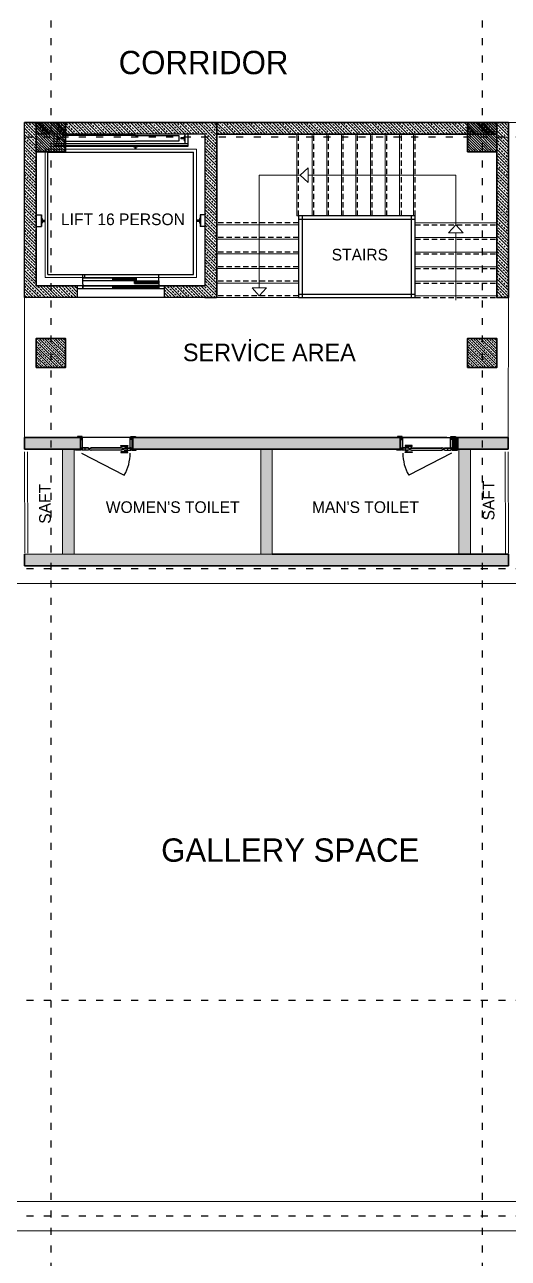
# Model space of a CAD drawing. Header units: millimetres. Extents: x 626118 to 667468, y 4481694 to 4492717.
# Drawn here: x 647460 to 648290, y 4488997 to 4491112 of the extents above; entities that cross this region are included whole.
import ezdxf

# ---------------------------------------------------------------- set-up
doc = ezdxf.new("R2010")
doc.units = ezdxf.units.MM
for name, pattern in [('ACAD_ISO03W100', [30, 12, -18]), ('DASHED', [19.05, 12.7, -6.35]), ('DUZ', [500, 500]), ('HIDDEN', [0.375, 0.25, -0.125])]:
    doc.linetypes.add(name, pattern=pattern)
doc.layers.get('0').update_dxf_attribs({"color": 1, "linetype": 'DUZ'})
for name, color, linetype in [('3K', 4, 'Continuous'), ('a-door', 2, 'Continuous'), ('GOLGE', 8, 'HIDDEN'), ('GÖLGE', 8, 'DASHED'), ('KAPIACI1', 252, 'Continuous'), ('KOLTAR_F', 145, 'Continuous'), ('LOGO', 7, 'Continuous'), ('TR', 8, 'Continuous')]:
    doc.layers.add(name, color=color, linetype=linetype)
for name, color, linetype, lineweight in [('A-ANNO-PATT-4', 173, 'Continuous', 5), ('Area', 41, 'Continuous', 25), ('DUVAR', 7, 'Continuous', 35), ('iç duvar', 7, 'Continuous', 50), ('KOLON_F', 3, 'Continuous', 35)]:
    doc.layers.add(name, color=color, linetype=linetype, lineweight=lineweight)
pattern_1 = [(360, (441005.8342, 4691404.8365), (8e-16, 1.5875), [])]

msp = doc.modelspace()

# ---------------------------------------------------------------- hatches: boundary and pattern name
h = msp.add_hatch()
h.set_pattern_fill('ANSI33', color=252, scale=30, angle=90)
h.set_pattern_definition([(135, (5167096.468, 3744151.744), (-5.303300859, -5.303300859), []), (135, (5167096.468, 3744157.0475), (-5.303300859, -5.303300859), [3.75, -1.875])])
h.paths.add_polyline_path([(647550.31, 4490664.33), (647550.31, 4490644.33), (647460.31, 4490644.33), (647460.31, 4490944.33), (647790.31, 4490944.33), (647790.31, 4490644.33), (647700.31, 4490644.33), (647700.31, 4490664.33), (647770.31, 4490664.33), (647770.31, 4490924.33), (647480.31, 4490924.33), (647480.31, 4490664.33)])
h = msp.add_hatch()
h.set_pattern_fill('ANSI33', color=252, scale=30, angle=90)
h.set_pattern_definition([(135, (5168358.592, 3744151.744), (-5.303300859, -5.303300859), []), (135, (5168358.592, 3744157.0475), (-5.303300859, -5.303300859), [3.75, -1.875])])
h.paths.add_polyline_path([(647790.31, 4490924.33), (647790.31, 4490944.33), (648290.31, 4490944.33), (648290.31, 4490644.33), (648270.31, 4490644.33), (648270.31, 4490924.33)])
h = msp.add_hatch(color=33)
h.dxf.hatch_style = 1
h.paths.add_polyline_path([(647547.11, 4490384.33), (647460.31, 4490384.33), (647460.31, 4490404.33), (647555.74, 4490404.33), (647555.59, 4490384.33)])
h = msp.add_hatch(color=33)
h.dxf.hatch_style = 1
h.paths.add_polyline_path([(647646.09, 4490404.33), (648104.53, 4490404.33), (648104.53, 4490384.33), (647646.09, 4490384.33)])
h = msp.add_hatch(color=33)
h.dxf.hatch_style = 1
h.paths.add_polyline_path([(648203.51, 4490384.33), (648205.31, 4490384.33), (648205.31, 4490404.33), (648194.88, 4490404.33), (648195.03, 4490384.33)])
h = msp.add_hatch(color=33)
h.dxf.hatch_style = 1
h.paths.add_polyline_path([(648204.84, 4490384.33), (648204.84, 4490404.33), (648289.84, 4490404.33), (648289.84, 4490384.33)])
h = msp.add_hatch(color=33)
h.dxf.hatch_style = 1
h.paths.add_polyline_path([(647525.31, 4490384.33), (647545.31, 4490384.33), (647545.31, 4490204.33), (647525.31, 4490204.33)])
h = msp.add_hatch(color=33)
h.dxf.hatch_style = 1
h.paths.add_polyline_path([(647865.31, 4490384.33), (647885.31, 4490384.33), (647885.31, 4490204.33), (647865.31, 4490204.33)])
h = msp.add_hatch(color=33)
h.dxf.hatch_style = 1
h.paths.add_polyline_path([(648205.31, 4490384.33), (648225.31, 4490384.33), (648225.31, 4490204.33), (648205.31, 4490204.33)])
msp.add_hatch(color=33).paths.add_polyline_path([(648290.31, 4490204.33), (647460.31, 4490204.33), (647460.31, 4490184.33), (648290.31, 4490184.33)])
at = {"layer": 'KOLTAR_F'}
h = msp.add_hatch(dxfattribs=at)
h.set_pattern_fill('ANSI33', color=256, angle=90, style=0)
h.set_pattern_definition([(135, (5151012.778, 3830310.847), (-4.4901280605, -4.4901280605), []), (135, (5151012.778, 3830315.337), (-4.4901280605, -4.4901280605), [3.175, -1.5875])])
h.paths.add_polyline_path([(647530.31, 4490894.33), (647530.31, 4490944.33), (647480.31, 4490944.33), (647480.31, 4490894.33)])
h = msp.add_hatch(dxfattribs=at)
h.set_pattern_fill('ANSI33', color=256, angle=90, style=0)
h.set_pattern_definition([(135, (5151892.778, 3830310.847), (-4.4901280605, -4.4901280605), []), (135, (5151892.778, 3830315.337), (-4.4901280605, -4.4901280605), [3.175, -1.5875])])
h.paths.add_polyline_path([(647480.31, 4490894.33), (647480.31, 4490944.33), (647530.31, 4490944.33), (647530.31, 4490894.33)])
h = msp.add_hatch(dxfattribs=at)
h.set_pattern_fill('ANSI33', color=256, angle=90, style=0)
h.set_pattern_definition([(135, (5151752.778, 3830310.847), (-4.4901280605, -4.4901280605), []), (135, (5151752.778, 3830315.337), (-4.4901280605, -4.4901280605), [3.175, -1.5875])])
h.paths.add_polyline_path([(648270.31, 4490894.33), (648270.31, 4490944.33), (648220.31, 4490944.33), (648220.31, 4490894.33)])
h = msp.add_hatch(dxfattribs=at)
h.set_pattern_fill('ANSI33', color=256, angle=90, style=0)
h.set_pattern_definition([(135, (5152632.778, 3830310.847), (-4.4901280605, -4.4901280605), []), (135, (5152632.778, 3830315.337), (-4.4901280605, -4.4901280605), [3.175, -1.5875])])
h.paths.add_polyline_path([(648220.31, 4490894.33), (648220.31, 4490944.33), (648270.31, 4490944.33), (648270.31, 4490894.33)])
h = msp.add_hatch(dxfattribs=at)
h.set_pattern_fill('ANSI33', color=256, angle=90, style=0)
h.set_pattern_definition([(135, (5151892.778, 3829940.847), (-4.4901280605, -4.4901280605), []), (135, (5151892.778, 3829945.337), (-4.4901280605, -4.4901280605), [3.175, -1.5875])])
h.paths.add_polyline_path([(647480.31, 4490524.33), (647480.31, 4490574.33), (647530.31, 4490574.33), (647530.31, 4490524.33)])
h = msp.add_hatch(dxfattribs=at)
h.set_pattern_fill('ANSI33', color=256, angle=90, style=0)
h.set_pattern_definition([(135, (5152632.778, 3829940.847), (-4.4901280605, -4.4901280605), []), (135, (5152632.778, 3829945.337), (-4.4901280605, -4.4901280605), [3.175, -1.5875])])
h.paths.add_polyline_path([(648220.31, 4490524.33), (648220.31, 4490574.33), (648270.31, 4490574.33), (648270.31, 4490524.33)])
at = {"layer": 'TR'}
h = msp.add_hatch(dxfattribs=at)
h.set_pattern_fill('LINE', color=256, scale=0.5, angle=360, style=0)
h.set_pattern_definition(pattern_1)
h.paths.add_polyline_path([(647651.81, 4490678.33), (647651.81, 4490673.33), (647648.81, 4490673.33), (647610.31, 4490673.33), (647610.31, 4490678.33)])
h.paths.add_polyline_path([(647690.31, 4490673.33), (647690.31, 4490668.33), (647648.81, 4490668.33), (647648.81, 4490673.33)])
h = msp.add_hatch(dxfattribs=at)
h.set_pattern_fill('LINE', color=256, scale=0.5, angle=360, style=0)
h.set_pattern_definition(pattern_1)
h.paths.add_polyline_path([(647690.31, 4490664.33), (647690.31, 4490659.33), (647610.31, 4490659.33), (647610.31, 4490664.33)])

# ---------------------------------------------------------------- linework, layer by layer
at = {"color": 232, "linetype": 'ACAD_ISO03W100'}
for p, q in [((647505.31, 4492079.33), (647505.31, 4488949.33)), ((648245.31, 4492079.33), (648245.31, 4488949.33)), ((649845.31, 4490919.33), (645905.31, 4490919.33)), ((649845.31, 4490179.33), (645905.31, 4490179.33)), ((649845.31, 4489439.33), (645905.31, 4489439.33)), ((649845.31, 4489069.33), (645905.31, 4489069.33))]:
    msp.add_line(p, q, dxfattribs=at)
at = {"color": 7}
for p, q in [((648290.31, 4490944.33), (647460.31, 4490944.33)), ((647790.31, 4490644.33), (647790.31, 4490944.33)), ((647790.31, 4490644.33), (647790.31, 4490944.33)), ((648290.31, 4490944.33), (648290.31, 4490644.33)), ((647770.31, 4490924.33), (647480.31, 4490924.33)), ((647480.31, 4490664.33), (647480.31, 4490924.33)), ((647770.31, 4490664.33), (647770.31, 4490924.33)), ((647790.31, 4490924.33), (648270.31, 4490924.33)), ((648270.31, 4490924.33), (648270.31, 4490644.33)), ((647770.31, 4490664.33), (647480.31, 4490664.33)), ((647790.31, 4490644.33), (647460.31, 4490644.33)), ((647769.36, 4490644.33), (647789.36, 4490644.33)), ((648269.84, 4490644.33), (648289.84, 4490644.33)), ((647556.09, 4490384.33), (647556.09, 4490404.33)), ((647646.09, 4490384.33), (647646.09, 4490404.33)), ((648104.53, 4490384.33), (648104.53, 4490404.33)), ((648194.53, 4490384.33), (648194.53, 4490404.33))]:
    msp.add_line(p, q, dxfattribs=at)
at = {"color": 0, "lineweight": 18, "ltscale": 40}
for p, q in [((647790.31, 4490944.33), (647460.31, 4490944.33)), ((647790.31, 4490644.33), (647790.31, 4490944.33)), ((647790.31, 4490944.33), (647790.31, 4490644.33)), ((647770.31, 4490924.33), (647480.31, 4490924.33)), ((647480.31, 4490924.33), (647480.31, 4490664.33)), ((647770.31, 4490664.33), (647770.31, 4490924.33)), ((647550.31, 4490664.33), (647480.31, 4490664.33)), ((647770.31, 4490664.33), (647700.31, 4490664.33)), ((647550.31, 4490644.33), (647460.31, 4490644.33)), ((647790.31, 4490644.33), (647700.31, 4490644.33))]:
    msp.add_line(p, q, dxfattribs=at)
at = {"color": 30}
for p, q in [((647556.09, 4490404.33), (647556.09, 4490384.33)), ((648194.53, 4490404.33), (648194.53, 4490384.33))]:
    msp.add_line(p, q, dxfattribs=at)
at = {"color": 7}
for points in [[(647550.31, 4490664.33), (647550.31, 4490644.33), (647460.31, 4490644.33), (647460.31, 4490944.33), (647790.31, 4490944.33), (647790.31, 4490644.33), (647700.31, 4490644.33), (647700.31, 4490664.33), (647770.31, 4490664.33), (647770.31, 4490924.33), (647480.31, 4490924.33), (647480.31, 4490664.33), (647550.31, 4490664.33)], [(647790.31, 4490924.33), (647790.31, 4490944.33), (648290.31, 4490944.33), (648290.31, 4490644.33), (648270.31, 4490644.33), (648270.31, 4490924.33), (647790.31, 4490924.33)]]:
    msp.add_lwpolyline(points, dxfattribs=at)
at = {"color": 0, "lineweight": 18, "ltscale": 40}
for points in [[(647755.31, 4490898.85), (647495.31, 4490898.85), (647495.31, 4490678.85), (647755.31, 4490678.85)], [(647750.31, 4490893.85), (647500.31, 4490893.85), (647500.31, 4490683.85), (647750.31, 4490683.85)]]:
    msp.add_lwpolyline(points, close=True, dxfattribs=at)
at = {"layer": '3K'}
for p, q in [((647510.31, 4490923.94), (647510.31, 4490903.6)), ((647515.31, 4490923.94), (647515.31, 4490907.88)), ((647515.31, 4490921.38), (647516.31, 4490921.38)), ((647515.31, 4490913.38), (647516.31, 4490913.38)), ((647516.31, 4490921.38), (647516.31, 4490918.38)), ((647516.31, 4490918.38), (647522.31, 4490918.38)), ((647516.31, 4490916.38), (647522.31, 4490916.38)), ((647516.31, 4490916.38), (647516.31, 4490913.38)), ((647522.31, 4490918.38), (647522.31, 4490916.38)), ((647734.31, 4490918.38), (647728.31, 4490918.38)), ((647728.31, 4490918.38), (647728.31, 4490916.38)), ((647734.31, 4490916.38), (647728.31, 4490916.38)), ((647734.31, 4490921.38), (647734.31, 4490918.38)), ((647735.31, 4490921.38), (647734.31, 4490921.38)), ((647734.31, 4490916.38), (647734.31, 4490913.38)), ((647735.31, 4490913.38), (647734.31, 4490913.38)), ((647735.31, 4490923.94), (647735.31, 4490907.88)), ((647740.31, 4490923.94), (647740.31, 4490903.6)), ((647500.31, 4490683.85), (647500.31, 4490893.85)), ((647500.31, 4490893.85), (647750.31, 4490893.85)), ((647740.31, 4490907.88), (647510.31, 4490907.88)), ((647740.31, 4490904.6), (647510.31, 4490904.6)), ((647740.31, 4490903.6), (647510.31, 4490903.6)), ((647646.31, 4490903.6), (647646.31, 4490902.6)), ((647649.31, 4490902.6), (647646.31, 4490902.6)), ((647649.31, 4490902.6), (647649.31, 4490899.29)), ((647651.31, 4490899.29), (647649.31, 4490899.29)), ((647651.31, 4490902.6), (647651.31, 4490899.29)), ((647654.31, 4490902.6), (647651.31, 4490902.6)), ((647654.31, 4490903.6), (647654.31, 4490902.6)), ((647750.31, 4490683.85), (647750.31, 4490893.85)), ((647480.31, 4490785.97), (647489.37, 4490785.97)), ((647488.37, 4490785.97), (647488.37, 4490765.97)), ((647489.37, 4490785.97), (647489.37, 4490765.97)), ((647770.31, 4490785.97), (647761.25, 4490785.97)), ((647761.25, 4490785.97), (647761.25, 4490765.97)), ((647762.25, 4490785.97), (647762.25, 4490765.97)), ((647480.31, 4490765.97), (647489.37, 4490765.97)), ((647489.37, 4490779.97), (647490.37, 4490779.97)), ((647489.37, 4490771.97), (647490.37, 4490771.97)), ((647490.37, 4490779.97), (647490.37, 4490776.97)), ((647490.37, 4490776.97), (647494.37, 4490776.97)), ((647490.37, 4490774.97), (647490.37, 4490771.97)), ((647490.37, 4490774.97), (647494.37, 4490774.97)), ((647494.37, 4490776.97), (647494.37, 4490774.97)), ((647760.25, 4490776.97), (647756.25, 4490776.97)), ((647756.25, 4490776.97), (647756.25, 4490774.97)), ((647760.25, 4490774.97), (647756.25, 4490774.97)), ((647761.25, 4490779.97), (647760.25, 4490779.97)), ((647760.25, 4490779.97), (647760.25, 4490776.97)), ((647760.25, 4490774.97), (647760.25, 4490771.97)), ((647761.25, 4490771.97), (647760.25, 4490771.97)), ((647770.31, 4490765.97), (647761.25, 4490765.97)), ((647500.31, 4490683.85), (647750.31, 4490683.85)), ((647560.31, 4490667.33), (647560.31, 4490683.85)), ((647563.31, 4490678.33), (647563.31, 4490683.85)), ((647690.31, 4490667.33), (647690.31, 4490683.85)), ((647572.04, 4490664.33), (647550.31, 4490664.33)), ((647572.04, 4490659.33), (647550.31, 4490659.33)), ((647560.31, 4490667.33), (647560.31, 4490659.33)), ((647560.31, 4490659.33), (647560.31, 4490664.33)), ((647690.31, 4490667.33), (647690.31, 4490659.33))]:
    msp.add_line(p, q, dxfattribs=at)
for points in [[(647650.31, 4490922.38), (647525.81, 4490922.38), (647525.81, 4490912.38), (647650.31, 4490912.38)], [(647650.31, 4490922.38), (647724.81, 4490922.38), (647724.81, 4490912.38), (647650.31, 4490912.38)], [(647700.31, 4490659.33), (647560.31, 4490659.33), (647560.31, 4490664.33), (647700.31, 4490664.33)]]:
    msp.add_lwpolyline(points, dxfattribs=at)
for points in [[(647651.81, 4490673.33), (647560.31, 4490673.33), (647560.31, 4490678.33), (647651.81, 4490678.33)], [(647690.31, 4490668.33), (647648.81, 4490668.33), (647648.81, 4490673.33), (647690.31, 4490673.33)]]:
    msp.add_lwpolyline(points, close=True, dxfattribs=at)
at = {"layer": 'A-ANNO-PATT-4'}
msp.add_line((647927.31, 4490784.33), (647930.31, 4490784.33), dxfattribs=at)
for points in [[(647863.01, 4490661.06), (647875.47, 4490661.06), (647863.01, 4490647.33), (647850.55, 4490661.06), (647863.01, 4490661.06), (647863.01, 4490854.33), (647933.31, 4490854.33)], [(647947.05, 4490854.33), (647947.05, 4490866.79), (647933.31, 4490854.33), (647947.05, 4490841.87), (647947.05, 4490854.33), (648200.31, 4490854.33), (648200.31, 4490769.33)], [(648200.31, 4490755.59), (648212.77, 4490755.59), (648200.31, 4490769.33), (648187.85, 4490755.59), (648200.31, 4490755.59), (648200.31, 4490640.16)]]:
    msp.add_lwpolyline(points, dxfattribs=at)
at = {"layer": 'a-door'}
for p, q in [((647550.84, 4490406.13), (647550.84, 4490404.33)), ((647558.84, 4490406.13), (647550.84, 4490406.13)), ((647557.04, 4490404.33), (647550.84, 4490404.33)), ((647555.74, 4490404.33), (647557.04, 4490404.33)), ((647556.09, 4490384.33), (647556.09, 4490404.33)), ((647557.04, 4490401.13), (647557.04, 4490404.33)), ((647558.84, 4490401.13), (647558.84, 4490406.13)), ((647558.84, 4490404.33), (647560.14, 4490404.33)), ((647559.29, 4490404.01), (647558.84, 4490404.01)), ((647559.29, 4490387.03), (647559.29, 4490404.01)), ((647559.59, 4490386.73), (647559.59, 4490404.33)), ((647642.29, 4490404.33), (647640.99, 4490404.33)), ((647641.24, 4490386.73), (647641.24, 4490404.33)), ((647641.54, 4490404.01), (647642.29, 4490404.01)), ((647641.54, 4490387.03), (647641.54, 4490404.01)), ((647642.29, 4490406.13), (647650.29, 4490406.13)), ((647642.29, 4490401.13), (647642.29, 4490406.13)), ((647642.29, 4490401.13), (647642.29, 4490406.13)), ((647644.09, 4490404.33), (647650.29, 4490404.33)), ((647645.39, 4490404.33), (647644.09, 4490404.33)), ((647644.09, 4490401.13), (647644.09, 4490404.33)), ((647644.09, 4490401.13), (647644.09, 4490404.33)), ((647645.39, 4490404.33), (647644.09, 4490404.33)), ((647644.74, 4490384.33), (647644.74, 4490404.33)), ((647650.29, 4490406.13), (647650.29, 4490404.33)), ((647650.29, 4490406.13), (647650.29, 4490404.33)), ((648108.33, 4490406.13), (648100.33, 4490406.13)), ((648100.33, 4490406.13), (648100.33, 4490404.33)), ((648100.33, 4490406.13), (648100.33, 4490404.33)), ((648106.53, 4490404.33), (648100.33, 4490404.33)), ((648105.23, 4490404.33), (648106.53, 4490404.33)), ((648105.23, 4490404.33), (648106.53, 4490404.33)), ((648105.88, 4490384.33), (648105.88, 4490404.33)), ((648106.53, 4490401.13), (648106.53, 4490404.33)), ((648106.53, 4490401.13), (648106.53, 4490404.33)), ((648108.33, 4490401.13), (648108.33, 4490406.13)), ((648108.33, 4490401.13), (648108.33, 4490406.13)), ((648108.33, 4490404.33), (648109.63, 4490404.33)), ((648109.08, 4490404.01), (648108.33, 4490404.01)), ((648109.08, 4490387.03), (648109.08, 4490404.01)), ((648109.38, 4490386.73), (648109.38, 4490404.33)), ((648191.78, 4490404.33), (648190.48, 4490404.33)), ((648191.03, 4490386.73), (648191.03, 4490404.33)), ((648191.33, 4490404.01), (648191.78, 4490404.01)), ((648191.33, 4490387.03), (648191.33, 4490404.01)), ((648191.78, 4490401.13), (648191.78, 4490406.13)), ((648191.78, 4490406.13), (648199.78, 4490406.13)), ((648194.88, 4490404.33), (648193.58, 4490404.33)), ((648193.58, 4490401.13), (648193.58, 4490404.33)), ((648193.58, 4490404.33), (648199.78, 4490404.33)), ((648194.53, 4490384.33), (648194.53, 4490404.33)), ((648199.78, 4490406.13), (648199.78, 4490404.33)), ((647555.59, 4490384.33), (647556.09, 4490384.33)), ((647556.39, 4490384.64), (647558.29, 4490384.64)), ((647556.39, 4490384.33), (647558.59, 4490384.33)), ((647557.04, 4490401.13), (647558.84, 4490401.13)), ((647558.19, 4490384.33), (647558.89, 4490384.33)), ((647558.63, 4490382.53), (647558.19, 4490384.33)), ((647558.26, 4490384.03), (647559.19, 4490384.03)), ((647558.29, 4490384.64), (647558.29, 4490387.03)), ((647559.29, 4490387.03), (647558.29, 4490387.03)), ((647569.32, 4490382.83), (647558.56, 4490382.83)), ((647558.59, 4490384.33), (647558.59, 4490386.73)), ((647559.59, 4490386.73), (647558.59, 4490386.73)), ((647569.72, 4490382.53), (647558.63, 4490382.53)), ((647569.72, 4490386.73), (647558.89, 4490386.73)), ((647558.89, 4490386.73), (647558.89, 4490384.33)), ((647569.32, 4490386.43), (647559.19, 4490386.43)), ((647559.19, 4490386.43), (647559.19, 4490384.03)), ((647563.94, 4490382.83), (647563.94, 4490386.43)), ((647569.72, 4490386.43), (647569.72, 4490386.73)), ((647569.72, 4490382.83), (647569.72, 4490382.53)), ((647570.32, 4490385.83), (647570.55, 4490385.83)), ((647570.32, 4490385.23), (647570.32, 4490385.43)), ((647570.62, 4490385.23), (647570.32, 4490385.23)), ((647570.32, 4490384.03), (647570.32, 4490383.83)), ((647570.62, 4490384.03), (647570.32, 4490384.03)), ((647570.32, 4490383.43), (647570.55, 4490383.43)), ((647570.55, 4490385.63), (647570.55, 4490385.83)), ((647570.55, 4490385.63), (647570.7, 4490385.63)), ((647570.55, 4490383.63), (647570.7, 4490383.63)), ((647570.55, 4490383.63), (647570.55, 4490383.43)), ((647570.62, 4490385.23), (647574.52, 4490386.23)), ((647570.62, 4490384.03), (647574.52, 4490383.03)), ((647570.7, 4490385.63), (647574.12, 4490386.5)), ((647570.7, 4490383.63), (647574.12, 4490382.75)), ((647626.31, 4490386.73), (647574.12, 4490386.73)), ((647574.12, 4490386.73), (647574.52, 4490386.73)), ((647574.12, 4490386.73), (647574.12, 4490386.5)), ((647574.12, 4490386.73), (647574.12, 4490386.5)), ((647574.12, 4490382.53), (647574.12, 4490382.75)), ((647574.12, 4490382.53), (647574.12, 4490382.75)), ((647626.31, 4490382.53), (647574.12, 4490382.53)), ((647574.12, 4490382.53), (647574.52, 4490382.53)), ((647626.31, 4490386.33), (647574.52, 4490386.33)), ((647574.52, 4490386.33), (647574.52, 4490386.23)), ((647574.52, 4490382.93), (647574.52, 4490383.03)), ((647626.31, 4490382.93), (647574.52, 4490382.93)), ((647626.71, 4490386.73), (647626.31, 4490386.73)), ((647626.31, 4490386.33), (647626.31, 4490386.23)), ((647630.21, 4490385.23), (647626.31, 4490386.23)), ((647630.21, 4490384.03), (647626.31, 4490383.03)), ((647626.31, 4490382.93), (647626.31, 4490383.03)), ((647626.71, 4490382.53), (647626.31, 4490382.53)), ((647626.71, 4490386.73), (647626.71, 4490386.5)), ((647626.71, 4490386.73), (647626.71, 4490386.5)), ((647630.13, 4490385.63), (647626.71, 4490386.5)), ((647630.13, 4490383.63), (647626.71, 4490382.75)), ((647626.71, 4490382.53), (647626.71, 4490382.75)), ((647626.71, 4490382.53), (647626.71, 4490382.75)), ((647630.28, 4490385.63), (647630.13, 4490385.63)), ((647630.28, 4490383.63), (647630.13, 4490383.63)), ((647630.21, 4490385.23), (647630.51, 4490385.23)), ((647630.21, 4490384.03), (647630.51, 4490384.03)), ((647630.51, 4490385.83), (647630.28, 4490385.83)), ((647630.28, 4490385.63), (647630.28, 4490385.83)), ((647630.28, 4490383.63), (647630.28, 4490383.43)), ((647630.51, 4490383.43), (647630.28, 4490383.43)), ((647630.51, 4490385.23), (647630.51, 4490385.43)), ((647630.51, 4490384.03), (647630.51, 4490383.83)), ((647631.11, 4490386.73), (647641.94, 4490386.73)), ((647631.11, 4490386.43), (647631.11, 4490386.73)), ((647631.11, 4490382.83), (647631.11, 4490382.53)), ((647631.11, 4490382.53), (647642.2, 4490382.53)), ((647631.51, 4490386.43), (647641.64, 4490386.43)), ((647631.51, 4490382.83), (647642.27, 4490382.83)), ((647636.89, 4490382.83), (647636.89, 4490386.43)), ((647641.24, 4490386.73), (647642.24, 4490386.73)), ((647641.54, 4490387.03), (647642.54, 4490387.03)), ((647641.64, 4490386.43), (647641.64, 4490384.03)), ((647642.57, 4490384.03), (647641.64, 4490384.03)), ((647641.94, 4490386.73), (647641.94, 4490384.33)), ((647642.64, 4490384.33), (647641.94, 4490384.33)), ((647642.2, 4490382.53), (647642.64, 4490384.33)), ((647642.24, 4490384.33), (647642.24, 4490386.73)), ((647644.44, 4490384.33), (647642.24, 4490384.33)), ((647644.09, 4490401.13), (647642.29, 4490401.13)), ((647644.09, 4490401.13), (647642.29, 4490401.13)), ((647642.54, 4490384.64), (647642.54, 4490387.03)), ((647644.44, 4490384.64), (647642.54, 4490384.64)), ((648106.18, 4490384.64), (648108.08, 4490384.64)), ((648106.18, 4490384.33), (648108.38, 4490384.33)), ((648106.53, 4490401.13), (648108.33, 4490401.13)), ((648106.53, 4490401.13), (648108.33, 4490401.13)), ((648108.42, 4490382.53), (648107.98, 4490384.33)), ((648107.98, 4490384.33), (648108.68, 4490384.33)), ((648108.05, 4490384.03), (648108.98, 4490384.03)), ((648109.08, 4490387.03), (648108.08, 4490387.03)), ((648108.08, 4490384.64), (648108.08, 4490387.03)), ((648119.11, 4490382.83), (648108.35, 4490382.83)), ((648109.38, 4490386.73), (648108.38, 4490386.73)), ((648108.38, 4490384.33), (648108.38, 4490386.73)), ((648119.51, 4490382.53), (648108.42, 4490382.53)), ((648119.51, 4490386.73), (648108.68, 4490386.73)), ((648108.68, 4490386.73), (648108.68, 4490384.33)), ((648119.11, 4490386.43), (648108.98, 4490386.43)), ((648108.98, 4490386.43), (648108.98, 4490384.03)), ((648113.73, 4490382.83), (648113.73, 4490386.43)), ((648119.51, 4490386.43), (648119.51, 4490386.73)), ((648119.51, 4490382.83), (648119.51, 4490382.53)), ((648120.11, 4490385.83), (648120.34, 4490385.83)), ((648120.11, 4490385.23), (648120.11, 4490385.43)), ((648120.41, 4490385.23), (648120.11, 4490385.23)), ((648120.11, 4490384.03), (648120.11, 4490383.83)), ((648120.41, 4490384.03), (648120.11, 4490384.03)), ((648120.11, 4490383.43), (648120.34, 4490383.43)), ((648120.34, 4490385.63), (648120.34, 4490385.83)), ((648120.34, 4490385.63), (648120.49, 4490385.63)), ((648120.34, 4490383.63), (648120.49, 4490383.63)), ((648120.34, 4490383.63), (648120.34, 4490383.43)), ((648120.41, 4490385.23), (648124.31, 4490386.23)), ((648120.41, 4490384.03), (648124.31, 4490383.03)), ((648120.49, 4490385.63), (648123.91, 4490386.5)), ((648120.49, 4490383.63), (648123.91, 4490382.75)), ((648123.91, 4490386.73), (648124.31, 4490386.73)), ((648123.91, 4490386.73), (648123.91, 4490386.5)), ((648123.91, 4490386.73), (648123.91, 4490386.5)), ((648123.91, 4490382.53), (648123.91, 4490382.75)), ((648123.91, 4490382.53), (648123.91, 4490382.75)), ((648123.91, 4490382.53), (648124.31, 4490382.53)), ((648124.31, 4490386.73), (648176.5, 4490386.73)), ((648124.31, 4490386.33), (648176.1, 4490386.33)), ((648124.31, 4490386.33), (648124.31, 4490386.23)), ((648124.31, 4490382.93), (648124.31, 4490383.03)), ((648124.31, 4490382.93), (648176.1, 4490382.93)), ((648124.31, 4490382.53), (648176.5, 4490382.53)), ((648176.5, 4490386.73), (648176.1, 4490386.73)), ((648176.1, 4490386.33), (648176.1, 4490386.23)), ((648180, 4490385.23), (648176.1, 4490386.23)), ((648180, 4490384.03), (648176.1, 4490383.03)), ((648176.1, 4490382.93), (648176.1, 4490383.03)), ((648176.5, 4490382.53), (648176.1, 4490382.53)), ((648176.5, 4490386.73), (648176.5, 4490386.5)), ((648176.5, 4490386.73), (648176.5, 4490386.5)), ((648179.92, 4490385.63), (648176.5, 4490386.5)), ((648179.92, 4490383.63), (648176.5, 4490382.75)), ((648176.5, 4490382.53), (648176.5, 4490382.75)), ((648176.5, 4490382.53), (648176.5, 4490382.75)), ((648180.07, 4490385.63), (648179.92, 4490385.63)), ((648180.07, 4490383.63), (648179.92, 4490383.63)), ((648180, 4490385.23), (648180.3, 4490385.23)), ((648180, 4490384.03), (648180.3, 4490384.03)), ((648180.3, 4490385.83), (648180.07, 4490385.83)), ((648180.07, 4490385.63), (648180.07, 4490385.83)), ((648180.07, 4490383.63), (648180.07, 4490383.43)), ((648180.3, 4490383.43), (648180.07, 4490383.43)), ((648180.3, 4490385.23), (648180.3, 4490385.43)), ((648180.3, 4490384.03), (648180.3, 4490383.83)), ((648180.9, 4490386.73), (648191.73, 4490386.73)), ((648180.9, 4490386.43), (648180.9, 4490386.73)), ((648180.9, 4490382.83), (648180.9, 4490382.53)), ((648180.9, 4490382.53), (648191.99, 4490382.53)), ((648181.3, 4490386.43), (648191.43, 4490386.43)), ((648181.3, 4490382.83), (648192.06, 4490382.83)), ((648186.68, 4490382.83), (648186.68, 4490386.43)), ((648191.03, 4490386.73), (648192.03, 4490386.73)), ((648191.33, 4490387.03), (648192.33, 4490387.03)), ((648191.43, 4490386.43), (648191.43, 4490384.03)), ((648192.36, 4490384.03), (648191.43, 4490384.03)), ((648191.73, 4490386.73), (648191.73, 4490384.33)), ((648192.43, 4490384.33), (648191.73, 4490384.33)), ((648193.58, 4490401.13), (648191.78, 4490401.13)), ((648191.99, 4490382.53), (648192.43, 4490384.33)), ((648192.03, 4490384.33), (648192.03, 4490386.73)), ((648194.23, 4490384.33), (648192.03, 4490384.33)), ((648192.33, 4490384.64), (648192.33, 4490387.03)), ((648194.23, 4490384.64), (648192.33, 4490384.64)), ((648195.03, 4490384.33), (648194.53, 4490384.33))]:
    msp.add_line(p, q, dxfattribs=at)
for points in [[(647556.14, 4490384.33), (647556.64, 4490384.33), (647556.64, 4490382.53), (647547.64, 4490382.53), (647547.64, 4490384.33), (647555.84, 4490384.33)], [(647644.44, 4490384.33), (647643.94, 4490384.33), (647643.94, 4490382.53), (647651.94, 4490382.53), (647651.94, 4490384.33), (647644.74, 4490384.33)], [(648106.18, 4490384.33), (648106.68, 4490384.33), (648106.68, 4490382.53), (648098.68, 4490382.53), (648098.68, 4490384.33), (648105.88, 4490384.33)], [(648194.48, 4490384.33), (648193.98, 4490384.33), (648193.98, 4490382.53), (648202.98, 4490382.53), (648202.98, 4490384.33), (648194.78, 4490384.33)]]:
    msp.add_lwpolyline(points, dxfattribs=at)
for points in [[(647556.09, 4490385.08), (647556.39, 4490385.08), (647556.39, 4490383.58), (647556.09, 4490383.58)], [(647637.64, 4490387.23), (647637.64, 4490386.73), (647632.64, 4490386.73), (647632.64, 4490387.23)], [(647637.64, 4490382.03), (647637.64, 4490382.53), (647632.64, 4490382.53), (647632.64, 4490382.03)], [(647635.64, 4490389.23), (647635.64, 4490387.23), (647634.64, 4490387.23), (647634.64, 4490389.23)], [(647644.74, 4490385.08), (647644.44, 4490385.08), (647644.44, 4490383.58), (647644.74, 4490383.58)], [(647644.74, 4490385.08), (647644.44, 4490385.08), (647644.44, 4490383.58), (647644.74, 4490383.58)], [(648105.88, 4490385.08), (648106.18, 4490385.08), (648106.18, 4490383.58), (648105.88, 4490383.58)], [(648105.88, 4490385.08), (648106.18, 4490385.08), (648106.18, 4490383.58), (648105.88, 4490383.58)], [(648112.98, 4490387.23), (648112.98, 4490386.73), (648117.98, 4490386.73), (648117.98, 4490387.23)], [(648112.98, 4490382.03), (648112.98, 4490382.53), (648117.98, 4490382.53), (648117.98, 4490382.03)], [(648114.98, 4490389.23), (648114.98, 4490387.23), (648115.98, 4490387.23), (648115.98, 4490389.23)], [(648194.53, 4490385.08), (648194.23, 4490385.08), (648194.23, 4490383.58), (648194.53, 4490383.58)], [(647635.64, 4490380.03), (647635.64, 4490382.03), (647634.64, 4490382.03), (647634.64, 4490380.03)], [(648114.98, 4490380.03), (648114.98, 4490382.03), (648115.98, 4490382.03), (648115.98, 4490380.03)]]:
    msp.add_lwpolyline(points, close=True, dxfattribs=at)
for points in [[(647637.34, 4490390.03), (647637.34, 4490389.93, -0.4142136), (647636.64, 4490389.23), (647626.04, 4490389.23, -0.4142136), (647625.34, 4490389.93), (647625.34, 4490390.03, -0.4142136), (647626.04, 4490390.73), (647636.64, 4490390.73, -0.4142136)], [(648113.28, 4490390.03), (648113.28, 4490389.93, 0.4142136), (648113.98, 4490389.23), (648124.58, 4490389.23, 0.4142136), (648125.28, 4490389.93), (648125.28, 4490390.03, 0.4142136), (648124.58, 4490390.73), (648113.98, 4490390.73, 0.4142136)], [(647637.34, 4490379.23), (647637.34, 4490379.33, 0.4142136), (647636.64, 4490380.03), (647626.04, 4490380.03, 0.4142136), (647625.34, 4490379.33), (647625.34, 4490379.23, 0.4142136), (647626.04, 4490378.53), (647636.64, 4490378.53, 0.4142136)], [(648113.28, 4490379.23), (648113.28, 4490379.33, -0.4142136), (648113.98, 4490380.03), (648124.58, 4490380.03, -0.4142136), (648125.28, 4490379.33), (648125.28, 4490379.23, -0.4142136), (648124.58, 4490378.53), (648113.98, 4490378.53, -0.4142136)]]:
    msp.add_lwpolyline(points, format="xyb", close=True, dxfattribs=at)
for centre in [(647557.74, 4490383.83), (648192.88, 4490383.83)]:
    msp.add_circle(centre, 0.5, dxfattribs=at)
for centre, radius, start, end in [((647570.32, 4490386.43), 1, 180, 270), ((647570.32, 4490382.83), 1, 90, 180), ((647570.32, 4490386.43), 0.6, 180, 270), ((647570.32, 4490382.83), 0.6, 90, 180), ((647630.51, 4490386.43), 1, 270, 0), ((647630.51, 4490386.43), 0.6, 270, 0), ((647630.51, 4490382.83), 1, 0, 90), ((647630.51, 4490382.83), 0.6, 0, 90), ((648120.11, 4490386.43), 1, 180, 270), ((648120.11, 4490382.83), 1, 90, 180), ((648120.11, 4490386.43), 0.6, 180, 270), ((648120.11, 4490382.83), 0.6, 90, 180), ((648180.3, 4490386.43), 0.6, 270, 0), ((648180.3, 4490386.43), 1, 270, 0), ((648180.3, 4490382.83), 1, 0, 90), ((648180.3, 4490382.83), 0.6, 0, 90)]:
    msp.add_arc(centre, radius, start, end, dxfattribs=at)
at = {"layer": 'Area'}
for p, q in [((648290.31, 4490644.33), (648290.31, 4490898.33)), ((648130.31, 4490784.33), (647930.31, 4490784.33)), ((647930.31, 4490784.33), (647930.31, 4490644.33)), ((647936.31, 4490784.33), (647936.31, 4490644.33)), ((648124.31, 4490644.33), (648124.31, 4490784.33)), ((648130.31, 4490644.33), (648130.31, 4490784.33)), ((648130.31, 4490778.33), (647930.31, 4490778.33)), ((647930.31, 4490650.33), (648130.31, 4490650.33)), ((647930.31, 4490644.33), (648130.31, 4490644.33))]:
    msp.add_line(p, q, dxfattribs=at)
for points in [[(648290.31, 4490644.33), (648290.31, 4490944.33), (647860.31, 4490944.33)], [(648270.31, 4490944.33), (648290.31, 4490944.33), (648290.31, 4490644.33)]]:
    msp.add_lwpolyline(points, dxfattribs=at)
at = {"layer": 'DUVAR'}
for p, q in [((647460.31, 4490404.33), (647460.31, 4490384.33)), ((647545.31, 4490404.33), (647460.31, 4490404.33)), ((647555.74, 4490404.33), (647545.31, 4490404.33)), ((647556.09, 4490384.33), (647556.09, 4490404.33)), ((647556.09, 4490384.33), (647556.09, 4490404.33)), ((648184.84, 4490404.33), (647646.09, 4490404.33)), ((647646.09, 4490384.33), (647646.09, 4490404.33)), ((648104.53, 4490384.33), (648104.53, 4490404.33)), ((648194.53, 4490384.33), (648194.53, 4490404.33)), ((648194.53, 4490384.33), (648194.53, 4490404.33)), ((648194.88, 4490404.33), (648205.31, 4490404.33)), ((648204.84, 4490404.33), (648289.84, 4490404.33)), ((648289.84, 4490404.33), (648289.84, 4490384.33)), ((647545.31, 4490384.33), (647460.31, 4490384.33)), ((647555.59, 4490384.33), (647545.31, 4490384.33)), ((648104.53, 4490384.33), (647646.09, 4490384.33)), ((648195.03, 4490384.33), (648205.31, 4490384.33)), ((648204.84, 4490384.33), (648289.84, 4490384.33)), ((647460.31, 4490204.33), (647460.31, 4490184.33)), ((647885.31, 4490204.33), (648290.31, 4490204.33)), ((648290.31, 4490204.33), (648290.31, 4490184.33)), ((647460.31, 4490184.33), (648290.31, 4490184.33))]:
    msp.add_line(p, q, dxfattribs=at)
at = {"layer": 'GOLGE', "ltscale": 0.5}
for p, q in [((647640.99, 4490404.33), (647558.84, 4490404.33)), ((648109.63, 4490404.33), (648191.78, 4490404.33))]:
    msp.add_line(p, q, dxfattribs=at)
at = {"layer": 'GÖLGE', "ltscale": 0.75}
for p, q in [((647930.31, 4490784.33), (647930.31, 4490924.33)), ((647956.74, 4490784.33), (647956.74, 4490924.33)), ((647981.74, 4490784.33), (647981.74, 4490924.33)), ((648006.74, 4490784.33), (648006.74, 4490924.33)), ((648031.74, 4490784.33), (648031.74, 4490924.33)), ((648056.74, 4490784.33), (648056.74, 4490924.33)), ((648081.74, 4490784.33), (648081.74, 4490924.33)), ((648106.74, 4490784.33), (648106.74, 4490924.33)), ((648130.31, 4490784.33), (648130.31, 4490924.33)), ((647930.31, 4490772.33), (647790.31, 4490772.33)), ((648130.31, 4490769.33), (648270.31, 4490769.33)), ((647930.31, 4490747.33), (647790.31, 4490747.33)), ((648130.31, 4490744.33), (648270.31, 4490744.33)), ((647930.31, 4490722.33), (647790.31, 4490722.33)), ((648130.31, 4490719.33), (648270.31, 4490719.33)), ((647930.31, 4490697.33), (647790.31, 4490697.33)), ((648130.31, 4490694.33), (648270.31, 4490694.33)), ((647930.31, 4490672.33), (647790.31, 4490672.33)), ((648130.31, 4490669.33), (648270.31, 4490669.33)), ((647930.31, 4490647.33), (647790.31, 4490647.33)), ((648130.31, 4490644.33), (648270.31, 4490644.33))]:
    msp.add_line(p, q, dxfattribs=at)
at = {"layer": 'iç duvar', "color": 252, "linetype": 'Continuous', "lineweight": 5, "true_color": 0x939598}
for p, q in [((647530.31, 4490944.33), (648220.31, 4490944.33)), ((648290.31, 4490944.33), (648660.31, 4490944.33))]:
    msp.add_line(p, q, dxfattribs=at)
at = {"layer": 'iç duvar', "color": 251, "lineweight": 5}
for p, q in [((647927.31, 4490784.33), (647927.31, 4490924.33)), ((647953.74, 4490784.33), (647953.74, 4490924.33)), ((647978.74, 4490784.33), (647978.74, 4490924.33)), ((648003.74, 4490784.33), (648003.74, 4490924.33)), ((648028.74, 4490784.33), (648028.74, 4490924.33)), ((648053.74, 4490784.33), (648053.74, 4490924.33)), ((648078.74, 4490784.33), (648078.74, 4490924.33)), ((648103.74, 4490784.33), (648103.74, 4490924.33)), ((648127.31, 4490784.33), (648127.31, 4490924.33)), ((647930.31, 4490769.33), (647790.31, 4490769.33)), ((648130.31, 4490772.33), (648270.31, 4490772.33)), ((647930.31, 4490744.33), (647790.31, 4490744.33)), ((648130.31, 4490747.33), (648270.31, 4490747.33)), ((648130.31, 4490722.33), (648270.31, 4490722.33)), ((647930.31, 4490719.33), (647790.31, 4490719.33)), ((647930.31, 4490694.33), (647790.31, 4490694.33)), ((648130.31, 4490697.33), (648270.31, 4490697.33)), ((647930.31, 4490669.33), (647790.31, 4490669.33)), ((648130.31, 4490672.33), (648270.31, 4490672.33)), ((647460.31, 4490644.33), (647459.84, 4490404.33)), ((647930.31, 4490644.33), (647790.31, 4490644.33)), ((648130.31, 4490647.33), (648270.31, 4490647.33)), ((648290.31, 4490644.33), (648289.84, 4490404.33)), ((647460.31, 4490379.89), (647460.79, 4490205.88)), ((647465.31, 4490379.89), (647465.79, 4490205.88)), ((648284.84, 4490379.89), (648285.31, 4490205.88)), ((648289.84, 4490379.89), (648290.31, 4490205.88))]:
    msp.add_line(p, q, dxfattribs=at)
at = {"layer": 'iç duvar', "color": 7, "lineweight": 18}
for p, q in [((647865.31, 4490204.33), (647460.31, 4490204.33)), ((647090.31, 4489044.33), (648660.31, 4489044.33))]:
    msp.add_line(p, q, dxfattribs=at)
for points in [[(647646.09, 4490404.33), (648104.53, 4490404.33), (648104.53, 4490384.33), (647646.09, 4490384.33)], [(647525.31, 4490384.33), (647545.31, 4490384.33), (647545.31, 4490204.33), (647525.31, 4490204.33)], [(647865.31, 4490384.33), (647885.31, 4490384.33), (647885.31, 4490204.33), (647865.31, 4490204.33)], [(648205.31, 4490384.33), (648225.31, 4490384.33), (648225.31, 4490204.33), (648205.31, 4490204.33)]]:
    msp.add_lwpolyline(points, close=True, dxfattribs=at)
for points in [[(647525.31, 4490384.33), (647525.31, 4490204.33)], [(647545.31, 4490384.33), (647545.31, 4490204.33)], [(647865.31, 4490384.33), (647865.31, 4490204.33)], [(647885.31, 4490384.33), (647885.31, 4490204.33)], [(648205.31, 4490384.33), (648205.31, 4490204.33)], [(648225.31, 4490384.33), (648225.31, 4490204.33)]]:
    msp.add_lwpolyline(points, dxfattribs=at)
at = {"layer": 'iç duvar', "color": 7, "linetype": 'Continuous', "lineweight": 5}
msp.add_lwpolyline([(647090.31, 4490154.33), (648660.31, 4490154.33), (648660.31, 4489094.33), (647090.31, 4489094.33)], close=True, dxfattribs=at)
at = {"layer": 'KAPIACI1'}
for p, q in [((647700.31, 4490664.33), (647550.31, 4490664.33)), ((647700.31, 4490644.33), (647550.31, 4490644.33))]:
    msp.add_line(p, q, dxfattribs=at)
at = {"layer": 'KOLON_F'}
for points in [[(647530.31, 4490894.33), (647530.31, 4490944.33), (647480.31, 4490944.33), (647480.31, 4490894.33)], [(647480.31, 4490894.33), (647480.31, 4490944.33), (647530.31, 4490944.33), (647530.31, 4490894.33)], [(648270.31, 4490894.33), (648270.31, 4490944.33), (648220.31, 4490944.33), (648220.31, 4490894.33)], [(648220.31, 4490894.33), (648220.31, 4490944.33), (648270.31, 4490944.33), (648270.31, 4490894.33)], [(647480.31, 4490524.33), (647480.31, 4490574.33), (647530.31, 4490574.33), (647530.31, 4490524.33)], [(648220.31, 4490524.33), (648220.31, 4490574.33), (648270.31, 4490574.33), (648270.31, 4490524.33)]]:
    msp.add_lwpolyline(points, close=True, dxfattribs=at)
at = {"layer": 'LOGO'}
for p, q in [((647557.63, 4490377.53), (647631.34, 4490340.03)), ((648192.99, 4490377.53), (648119.29, 4490340.03))]:
    msp.add_line(p, q, dxfattribs=at)
for centre, start, end in [((647568.81, 4490376.52), 329.72839, 0.79634), ((648181.81, 4490376.52), 179.20366, 210.27161)]:
    msp.add_arc(centre, 72.39, start, end, dxfattribs=at)

# ---------------------------------------------------------------- texts
at = {"attachment_point": 1}
for s, width, insert, char_height in [('{\\fCentury Gothic|b0|i0|c162|p34;\\H1.00001x;\\C7;CORRIDOR}', 451.7355, (647621.69, 4491067.38), 40), ('{\\fCentury Gothic|b0|i0|c162|p34;\\C7;LIFT 16 PERSON}', 238.5941, (647522.69, 4490788.56), 20), ('{\\fCentury Gothic|b0|i0|c162|p34;\\C7;STAIRS}', 98.4847, (647987.2, 4490727.97), 20), ('{\\fCentury Gothic|b0|i0|c162|p34;\\C7; SERVİCE AREA}', 333.7189, (647720.8, 4490565.28), 30), ("{\\fCentury Gothic|b0|i0|c162|p34;\\C7;WOMEN'S TOILET}", 238.5941, (647599.61, 4490295.03), 20), ("{\\fCentury Gothic|b0|i0|c162|p34;\\C7;MAN'S TOILET}", 175.9451, (647953.38, 4490295.03), 20), ('{\\fCentury Gothic|b0|i0|c162|p34;\\H1.00001x;\\C7;GALLERY SPACE}', 519.0242, (647694.59, 4489717.03), 40)]:
    msp.add_mtext_dynamic_manual_height_columns(s, width=width, gutter_width=12.5, heights=[0], dxfattribs=dict(at, insert=insert, char_height=char_height))
at = {"char_height": 20, "attachment_point": 1, "rotation": 90}
for insert in [(647485.18, 4490256.55), (648246.42, 4490262.27)]:
    msp.add_mtext_dynamic_manual_height_columns('{\\fCentury Gothic|b0|i0|c162|p34;\\C7;SAFT}', width=80.9215, gutter_width=12.5, heights=[0], dxfattribs=dict(at, insert=insert))

doc.saveas('drawing.dxf')
